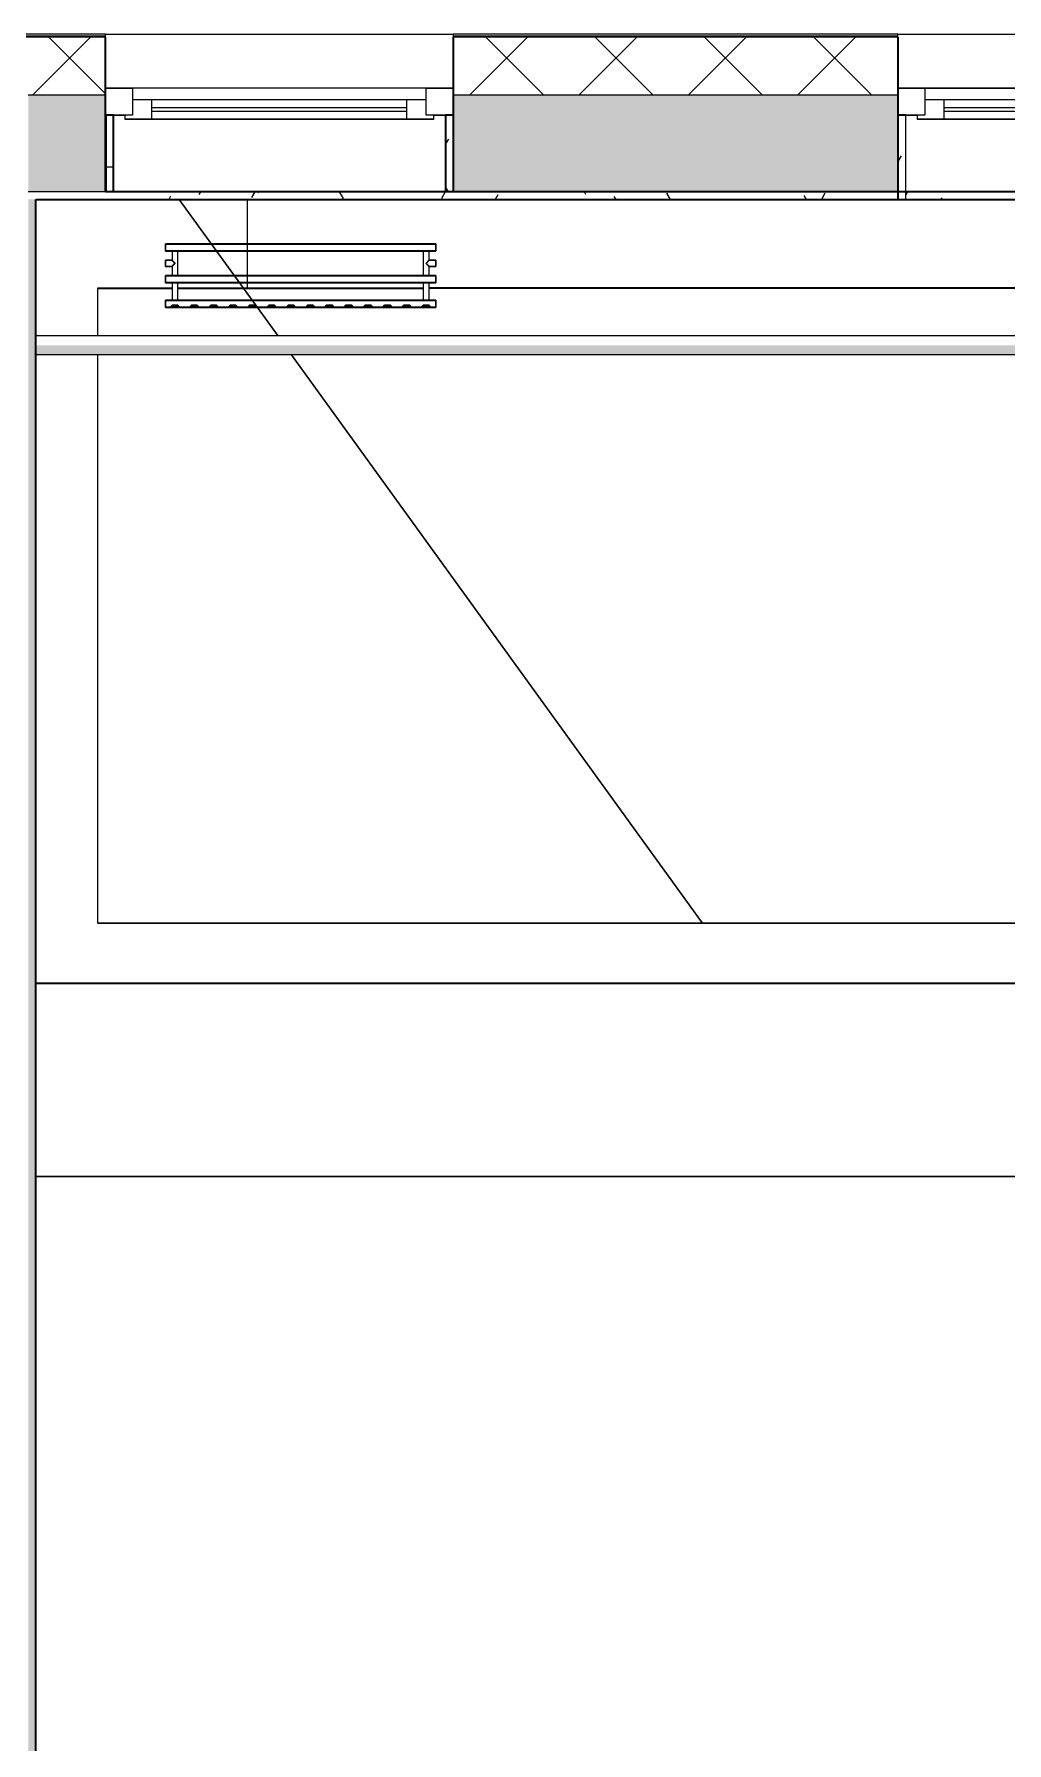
# Model space of a CAD drawing. Header units: millimetres. Extents: x 3914 to 443608, y -156176 to 78197.
# Drawn here: x 286030 to 288547, y -128843 to -124420 of the extents above; entities that cross this region are included whole.
import ezdxf

# ---------------------------------------------------------------- set-up
doc = ezdxf.new("R2010")
doc.units = ezdxf.units.MM
doc.layers.add('A-AREA-PATT-2', color=7, linetype='Continuous', lineweight=5, true_color=0xcde0ef, transparency=1)
for name, color, linetype, lineweight in [('A-FLOR', 7, 'Continuous', 9), ('A-GLAZ', 7, 'Continuous', 9), ('A-GLAZ-1', 7, 'Continuous', 5), ('A-WALL', 7, 'Continuous', 5), ('A-WALL-1', 7, 'Continuous', 35), ('I-WALL', 7, 'Continuous', 5)]:
    doc.layers.add(name, color=color, linetype=linetype, lineweight=lineweight)
doc.layers.add('A-WALL-FNSH-1', color=9, linetype='Continuous', lineweight=5, true_color=0x808080)
doc.layers.add('M-EQPM-1', color=7, linetype='Continuous', lineweight=9, true_color=0xb2b2b2)
pattern_1 = [(0, (174964.42, -145977.62), (243.84, 60.96), [20.117, -162.763, 20.117, -162.763, -975.36]), (0, (174964.42, -145977.62), (243.84, 60.96), [-365.76, 20.117, -345.643, 20.117, -162.763, -426.72]), (0, (174964.42, -145977.62), (243.84, 60.96), [-914.4, 20.117, -101.803, 20.117, -284.683]), (120, (175055.86, -145947.14), (-174.71291, 180.691634), [20.117, -162.763, 20.117, -162.763, -975.36]), (120, (175055.86, -145947.14), (-174.71291, 180.691634), [-365.76, 20.117, -345.643, 20.117, -162.763, -426.72]), (120, (175055.86, -145947.14), (-174.71291, 180.691634), [-914.4, 20.117, -101.803, 20.117, -284.683]), (240, (175086.34, -145825.22), (-69.12709, -241.651634), [20.117, -162.763, 20.117, -162.763, -975.36]), (240, (175086.34, -145825.22), (-69.12709, -241.651634), [-365.76, 20.117, -345.643, 20.117, -162.763, -426.72]), (240, (175086.34, -145825.22), (-69.12709, -241.651634), [-914.4, 20.117, -101.803, 20.117, -284.683])]

# ---------------------------------------------------------------- blocks, each defined once
blk = doc.blocks.new('radiator_prado_classic_z_tip_30_po exemplyaru - Classic Z Тип 30-300-V472-Объем проектирования 2 этажа')
at = {"layer": 'M-EQPM-1'}
for p, q in [((0, 228), (0, 210)), ((700, 228), (0, 228)), ((0, 210), (0, 228)), ((0, 228), (12.5, 228)), ((12.5, 228), (37.5, 228)), ((37.5, 228), (12.5, 228)), ((12.5, 228), (37.5, 228)), ((12.5, 228), (17.5, 223)), ((12.5, 228), (17.5, 223)), ((32.5, 223), (17.5, 223)), ((17.5, 223), (32.5, 223)), ((32.5, 223), (37.5, 228)), ((37.5, 228), (32.5, 223)), ((37.5, 228), (62.5, 228)), ((62.5, 228), (87.5, 228)), ((87.5, 228), (62.5, 228)), ((62.5, 228), (87.5, 228)), ((62.5, 228), (67.5, 223)), ((62.5, 228), (67.5, 223)), ((82.5, 223), (67.5, 223)), ((67.5, 223), (82.5, 223)), ((82.5, 223), (87.5, 228)), ((87.5, 228), (82.5, 223)), ((87.5, 228), (112.5, 228)), ((112.5, 228), (137.5, 228)), ((137.5, 228), (112.5, 228)), ((112.5, 228), (137.5, 228)), ((112.5, 228), (117.5, 223)), ((112.5, 228), (117.5, 223)), ((132.5, 223), (117.5, 223)), ((117.5, 223), (132.5, 223)), ((132.5, 223), (137.5, 228)), ((137.5, 228), (132.5, 223)), ((137.5, 228), (162.5, 228)), ((162.5, 228), (187.5, 228)), ((187.5, 228), (162.5, 228)), ((162.5, 228), (187.5, 228)), ((162.5, 228), (167.5, 223)), ((162.5, 228), (167.5, 223)), ((182.5, 223), (167.5, 223)), ((167.5, 223), (182.5, 223)), ((182.5, 223), (187.5, 228)), ((187.5, 228), (182.5, 223)), ((187.5, 228), (212.5, 228)), ((212.5, 228), (237.5, 228)), ((237.5, 228), (212.5, 228)), ((212.5, 228), (237.5, 228)), ((212.5, 228), (217.5, 223)), ((212.5, 228), (217.5, 223)), ((232.5, 223), (217.5, 223)), ((217.5, 223), (232.5, 223)), ((232.5, 223), (237.5, 228)), ((237.5, 228), (232.5, 223)), ((237.5, 228), (262.5, 228)), ((262.5, 228), (287.5, 228)), ((287.5, 228), (262.5, 228)), ((262.5, 228), (287.5, 228)), ((262.5, 228), (267.5, 223)), ((262.5, 228), (267.5, 223)), ((282.5, 223), (267.5, 223)), ((267.5, 223), (282.5, 223)), ((282.5, 223), (287.5, 228)), ((287.5, 228), (282.5, 223)), ((287.5, 228), (312.5, 228)), ((312.5, 228), (337.5, 228)), ((337.5, 228), (312.5, 228)), ((312.5, 228), (337.5, 228)), ((312.5, 228), (317.5, 223)), ((312.5, 228), (317.5, 223)), ((332.5, 223), (317.5, 223)), ((317.5, 223), (332.5, 223)), ((332.5, 223), (337.5, 228)), ((337.5, 228), (332.5, 223)), ((337.5, 228), (362.5, 228)), ((362.5, 228), (387.5, 228)), ((387.5, 228), (362.5, 228)), ((362.5, 228), (387.5, 228)), ((362.5, 228), (367.5, 223)), ((362.5, 228), (367.5, 223)), ((382.5, 223), (367.5, 223)), ((367.5, 223), (382.5, 223)), ((382.5, 223), (387.5, 228)), ((387.5, 228), (382.5, 223)), ((387.5, 228), (412.5, 228)), ((412.5, 228), (437.5, 228)), ((437.5, 228), (412.5, 228)), ((412.5, 228), (437.5, 228)), ((412.5, 228), (417.5, 223)), ((412.5, 228), (417.5, 223)), ((432.5, 223), (417.5, 223)), ((417.5, 223), (432.5, 223)), ((432.5, 223), (437.5, 228)), ((437.5, 228), (432.5, 223)), ((437.5, 228), (462.5, 228)), ((462.5, 228), (487.5, 228)), ((487.5, 228), (462.5, 228)), ((462.5, 228), (487.5, 228)), ((462.5, 228), (467.5, 223)), ((462.5, 228), (467.5, 223)), ((482.5, 223), (467.5, 223)), ((467.5, 223), (482.5, 223)), ((482.5, 223), (487.5, 228)), ((487.5, 228), (482.5, 223)), ((487.5, 228), (512.5, 228)), ((512.5, 228), (537.5, 228)), ((537.5, 228), (512.5, 228)), ((512.5, 228), (537.5, 228)), ((512.5, 228), (517.5, 223)), ((512.5, 228), (517.5, 223)), ((532.5, 223), (517.5, 223)), ((517.5, 223), (532.5, 223)), ((532.5, 223), (537.5, 228)), ((537.5, 228), (532.5, 223)), ((537.5, 228), (562.5, 228)), ((562.5, 228), (587.5, 228)), ((587.5, 228), (562.5, 228)), ((562.5, 228), (587.5, 228)), ((562.5, 228), (567.5, 223)), ((562.5, 228), (567.5, 223)), ((582.5, 223), (567.5, 223)), ((567.5, 223), (582.5, 223)), ((582.5, 223), (587.5, 228)), ((587.5, 228), (582.5, 223)), ((587.5, 228), (612.5, 228)), ((612.5, 228), (637.5, 228)), ((637.5, 228), (612.5, 228)), ((612.5, 228), (637.5, 228)), ((612.5, 228), (617.5, 223)), ((612.5, 228), (617.5, 223)), ((632.5, 223), (617.5, 223)), ((617.5, 223), (632.5, 223)), ((632.5, 223), (637.5, 228)), ((637.5, 228), (632.5, 223)), ((637.5, 228), (662.5, 228)), ((662.5, 228), (687.5, 228)), ((687.5, 228), (662.5, 228)), ((662.5, 228), (687.5, 228)), ((662.5, 228), (667.5, 223)), ((662.5, 228), (667.5, 223)), ((682.5, 223), (667.5, 223)), ((667.5, 223), (682.5, 223)), ((682.5, 223), (687.5, 228)), ((687.5, 228), (682.5, 223)), ((687.5, 228), (700, 228)), ((700, 210), (700, 228)), ((700, 228), (700, 210)), ((0, 210), (700, 210)), ((17.8, 210), (0, 210)), ((17.5, 210), (17.5, 164)), ((17.5, 210), (17.5, 164)), ((17.8, 210), (17.5, 210)), ((17.5, 210), (17.8, 210)), ((17.8, 210), (17.5, 210)), ((17.5, 210), (32.5, 210)), ((32.2, 210), (17.8, 210)), ((17.8, 210), (23.1, 210)), ((32.2, 210), (17.8, 210)), ((23.1, 210), (28.7, 210)), ((28.7, 210), (31.5, 210)), ((31.5, 210), (32.2, 210)), ((32.5, 210), (32.2, 210)), ((32.2, 210), (32.5, 210)), ((32.5, 210), (32.2, 210)), ((667.8, 210), (32.2, 210)), ((32.5, 164), (32.5, 210)), ((32.5, 164), (32.5, 210)), ((667.5, 210), (667.5, 164)), ((667.5, 210), (667.5, 164)), ((667.8, 210), (667.5, 210)), ((667.5, 210), (682.5, 210)), ((667.8, 210), (667.5, 210)), ((667.5, 210), (667.8, 210)), ((682.2, 210), (667.8, 210)), ((682.2, 210), (667.8, 210)), ((667.8, 210), (682.2, 210)), ((682.5, 210), (682.2, 210)), ((682.5, 210), (682.2, 210)), ((682.2, 210), (682.5, 210)), ((700, 210), (682.2, 210)), ((682.5, 164), (682.5, 210)), ((682.5, 164), (682.5, 210)), ((700, 164), (0, 164)), ((0, 164), (0, 146)), ((0, 146), (0, 164)), ((0, 164), (17.8, 164)), ((0, 146), (700, 146)), ((18.5, 146), (0, 146)), ((17.8, 164), (17.5, 164)), ((17.5, 164), (17.8, 164)), ((17.8, 164), (17.5, 164)), ((17.5, 164), (32.5, 164)), ((17.5, 146), (17.5, 121.5)), ((17.5, 146), (17.5, 121.5)), ((17.5, 146), (18.5, 146)), ((18.5, 146), (17.5, 146)), ((17.5, 146), (18.5, 146)), ((32.5, 146), (17.5, 146)), ((32.2, 164), (17.8, 164)), ((17.8, 164), (32.2, 164)), ((32.2, 164), (17.8, 164)), ((18.5, 146), (31.5, 146)), ((21.2, 146), (18.5, 146)), ((18.5, 146), (32.2, 146)), ((26.9, 146), (21.2, 146)), ((31.5, 146), (26.9, 146)), ((31.5, 146), (32.2, 146)), ((32.2, 146), (31.5, 146)), ((32.5, 164), (32.2, 164)), ((32.2, 164), (32.5, 164)), ((32.5, 164), (32.2, 164)), ((32.2, 164), (667.8, 164)), ((32.2, 146), (32.5, 146)), ((32.5, 146), (32.2, 146)), ((32.2, 146), (32.5, 146)), ((667.8, 146), (32.2, 146)), ((32.5, 82), (32.5, 146)), ((32.5, 82), (32.5, 146)), ((667.8, 164), (667.5, 164)), ((667.5, 164), (682.5, 164)), ((667.8, 164), (667.5, 164)), ((667.5, 164), (667.8, 164)), ((667.5, 146), (667.5, 82)), ((667.5, 146), (667.5, 82)), ((667.5, 146), (667.8, 146)), ((682.5, 146), (667.5, 146)), ((667.5, 146), (667.8, 146)), ((667.8, 146), (667.5, 146)), ((682.2, 164), (667.8, 164)), ((673.1, 164), (667.8, 164)), ((667.8, 164), (682.2, 164)), ((667.8, 146), (681.5, 146)), ((667.8, 146), (681.5, 146)), ((681.5, 146), (667.8, 146)), ((675, 164), (673.1, 164)), ((681.5, 164), (675, 164)), ((682.2, 164), (681.5, 164)), ((681.5, 146), (682.5, 146)), ((681.5, 146), (682.5, 146)), ((682.5, 146), (681.5, 146)), ((700, 146), (681.5, 146)), ((682.5, 164), (682.2, 164)), ((682.5, 164), (682.2, 164)), ((682.2, 164), (682.5, 164)), ((682.2, 164), (700, 164)), ((682.5, 121.5), (682.5, 146)), ((682.5, 121.5), (682.5, 146)), ((700, 146), (700, 164)), ((700, 164), (700, 146)), ((17.5, 121.5), (0, 121.5)), ((17.5, 121.5), (0, 121.5)), ((0, 121.5), (0, 120.5)), ((0, 106.5), (0, 121.5)), ((0, 120.5), (0, 107.5)), ((0, 120.5), (0, 119.3)), ((0, 114), (0, 120.5)), ((0, 120.5), (0, 120.5)), ((0, 119.3), (0, 117.8)), ((0, 117.8), (0, 114)), ((0, 114), (0, 110.3)), ((0, 107.5), (0, 114)), ((0, 110.3), (0, 108.7)), ((0, 108.7), (0, 107.5)), ((0, 107.5), (0, 106.5)), ((0, 107.5), (0, 107.5)), ((0, 106.5), (17.5, 106.5)), ((0, 106.5), (17.5, 106.5)), ((17.5, 106.5), (17.5, 82)), ((17.5, 106.5), (17.5, 82)), ((700, 121.5), (682.5, 121.5)), ((700, 121.5), (682.5, 121.5)), ((682.5, 82), (682.5, 106.5)), ((682.5, 106.5), (700, 106.5)), ((682.5, 82), (682.5, 106.5)), ((682.5, 106.5), (700, 106.5)), ((700, 121.5), (700, 106.5)), ((700, 120.5), (700, 121.5)), ((700, 121.5), (700, 120.5)), ((700, 120.5), (700, 121.5)), ((700, 107.5), (700, 120.5)), ((700, 120.5), (700, 107.5)), ((700, 107.5), (700, 120.5)), ((700, 106.5), (700, 107.5)), ((700, 107.5), (700, 106.5)), ((700, 106.5), (700, 107.5)), ((700, 82), (0, 82)), ((0, 82), (0, 64)), ((0, 64), (0, 82)), ((0, 82), (18.5, 82)), ((700, 64), (0, 64)), ((0, 64), (700, 64)), ((18.5, 82), (17.5, 82)), ((17.5, 82), (18.5, 82)), ((18.5, 82), (17.5, 82)), ((17.5, 82), (32.5, 82)), ((25, 82), (18.5, 82)), ((18.5, 82), (19.7, 82)), ((32.2, 82), (18.5, 82)), ((19.7, 82), (23.1, 82)), ((23.1, 82), (32.2, 82)), ((28.7, 82), (25, 82)), ((30.3, 82), (28.7, 82)), ((31.5, 82), (30.3, 82)), ((32.2, 82), (31.5, 82)), ((32.5, 82), (32.2, 82)), ((32.2, 82), (32.5, 82)), ((32.5, 82), (32.2, 82)), ((32.2, 82), (667.8, 82)), ((667.8, 82), (667.5, 82)), ((667.5, 82), (682.5, 82)), ((667.8, 82), (667.5, 82)), ((667.5, 82), (667.8, 82)), ((681.5, 82), (667.8, 82)), ((681.5, 82), (667.8, 82)), ((667.8, 82), (681.5, 82)), ((682.5, 82), (681.5, 82)), ((682.5, 82), (681.5, 82)), ((681.5, 82), (682.5, 82)), ((681.5, 82), (700, 82)), ((700, 64), (700, 82)), ((700, 82), (700, 64))]:
    blk.add_line(p, q, dxfattribs=at)
for points, knots in [([(18.5, 120.5), (18.4, 120.6), (18.3, 120.7), (18.1, 120.9), (17.9, 121.1), (17.8, 121.2), (17.7, 121.3), (17.5, 121.5), (17.5, 121.5), (17.5, 121.5)], [0.7142857, 0.7142857, 0.7142857, 0.7142857, 0.75, 0.7857143, 0.8214286, 0.8571429, 0.8928571, 0.9285714, 1, 1, 1, 1]), ([(17.5, 121.5), (17.5, 121.5), (17.5, 121.5), (17.7, 121.3), (17.8, 121.2), (17.9, 121.1), (18.1, 120.9), (18.3, 120.7), (18.4, 120.6), (18.5, 120.5)], [0, 0, 0, 0, 0.0714286, 0.1071429, 0.1428571, 0.1785714, 0.2142857, 0.25, 0.2857143, 0.2857143, 0.2857143, 0.2857143]), ([(17.5, 121.5), (17.5, 121.5), (17.5, 121.5), (17.7, 121.3), (17.8, 121.2), (17.9, 121.1), (18.1, 120.9), (18.3, 120.7), (18.4, 120.6), (18.5, 120.5)], [0, 0, 0, 0, 0.0714286, 0.1071429, 0.1428571, 0.1785714, 0.2142857, 0.25, 0.2857143, 0.2857143, 0.2857143, 0.2857143]), ([(25, 114), (24.5, 114.5), (23.6, 115.4), (22.4, 116.6), (21.6, 117.4), (21.1, 117.9), (20.8, 118.2), (20.5, 118.5), (20.2, 118.8), (19.8, 119.1), (19.6, 119.4), (19.3, 119.7), (19, 120), (18.7, 120.3), (18.5, 120.5), (18.3, 120.7), (18.1, 120.9), (17.9, 121.1), (17.8, 121.2), (17.7, 121.3), (17.5, 121.5), (17.5, 121.5), (17.5, 121.5)], [0, 0, 0, 0, 0.142857, 0.285714, 0.357143, 0.392857, 0.428571, 0.464286, 0.5, 0.535714, 0.571429, 0.607143, 0.642857, 0.678571, 0.714286, 0.75, 0.785714, 0.821429, 0.857143, 0.892857, 0.928571, 1, 1, 1, 1]), ([(17.5, 106.5), (17.5, 106.5), (17.5, 106.5), (17.7, 106.7), (17.8, 106.8), (17.9, 106.9), (18.1, 107.1), (18.3, 107.3), (18.5, 107.5), (18.7, 107.7), (19, 108), (19.3, 108.3), (19.6, 108.6), (19.8, 108.9), (20.3, 109.3), (20.7, 109.7), (21.1, 110.1), (21.6, 110.6), (22.4, 111.4), (23.6, 112.6), (24.5, 113.5), (25, 114)], [0, 0, 0, 0, 0.071429, 0.107143, 0.142857, 0.178571, 0.214286, 0.25, 0.285714, 0.321429, 0.357143, 0.392857, 0.428571, 0.464286, 0.5, 0.571429, 0.607143, 0.642857, 0.714286, 0.857143, 1, 1, 1, 1]), ([(17.5, 106.5), (17.5, 106.5), (17.5, 106.5), (17.7, 106.7), (17.8, 106.8), (17.9, 106.9), (18.1, 107.1), (18.3, 107.3), (18.4, 107.4), (18.5, 107.5)], [0, 0, 0, 0, 0.0714286, 0.1071429, 0.1428571, 0.1785714, 0.2142857, 0.25, 0.2857143, 0.2857143, 0.2857143, 0.2857143]), ([(18.5, 107.5), (18.4, 107.4), (18.3, 107.3), (18.1, 107.1), (17.9, 106.9), (17.8, 106.8), (17.7, 106.7), (17.5, 106.5), (17.5, 106.5), (17.5, 106.5)], [0.7142857, 0.7142857, 0.7142857, 0.7142857, 0.75, 0.7857143, 0.8214286, 0.8571429, 0.8928571, 0.9285714, 1, 1, 1, 1]), ([(18.5, 107.5), (18.4, 107.4), (18.3, 107.3), (18.1, 107.1), (17.9, 106.9), (17.8, 106.8), (17.7, 106.7), (17.5, 106.5), (17.5, 106.5), (17.5, 106.5)], [0.7142857, 0.7142857, 0.7142857, 0.7142857, 0.75, 0.7857143, 0.8214286, 0.8571429, 0.8928571, 0.9285714, 1, 1, 1, 1]), ([(22.1, 116.9), (21.9, 117.1), (21.6, 117.4), (21.1, 117.9), (20.8, 118.2), (20.5, 118.5), (20.2, 118.8), (19.9, 119.2), (19.7, 119.3), (19.6, 119.4)], [0.2857143, 0.2857143, 0.2857143, 0.2857143, 0.3571429, 0.3928571, 0.4285714, 0.4642857, 0.5, 0.5357143, 0.5714286, 0.5714286, 0.5714286, 0.5714286]), ([(19.6, 119.4), (19.7, 119.3), (19.9, 119.2), (20.3, 118.7), (20.7, 118.3), (21.1, 117.9), (21.6, 117.4), (21.9, 117.1), (22.1, 116.9)], [0.4285714, 0.4285714, 0.4285714, 0.4285714, 0.4642857, 0.5, 0.5714286, 0.6071429, 0.6428571, 0.7142857, 0.7142857, 0.7142857, 0.7142857]), ([(19.6, 119.4), (19.7, 119.3), (19.8, 119.1), (20.3, 118.7), (20.7, 118.3), (21.1, 117.9), (21.6, 117.4), (21.9, 117.1), (22.1, 116.9)], [0.4285714, 0.4285714, 0.4285714, 0.4285714, 0.4642857, 0.5, 0.5714286, 0.6071429, 0.6428571, 0.7142857, 0.7142857, 0.7142857, 0.7142857]), ([(19.6, 108.6), (19.7, 108.7), (19.9, 108.8), (20.3, 109.3), (20.7, 109.7), (21.1, 110.1), (21.6, 110.6), (21.9, 110.9), (22.1, 111.1)], [0.4285714, 0.4285714, 0.4285714, 0.4285714, 0.4642857, 0.5, 0.5714286, 0.6071429, 0.6428571, 0.7142857, 0.7142857, 0.7142857, 0.7142857]), ([(22.1, 111.1), (21.9, 110.9), (21.6, 110.6), (21.1, 110.1), (20.8, 109.8), (20.5, 109.5), (20.2, 109.2), (19.8, 108.9), (19.7, 108.7), (19.6, 108.6)], [0.2857143, 0.2857143, 0.2857143, 0.2857143, 0.3571429, 0.3928571, 0.4285714, 0.4642857, 0.5, 0.5357143, 0.5714286, 0.5714286, 0.5714286, 0.5714286]), ([(22.1, 111.1), (21.9, 110.9), (21.6, 110.6), (21.1, 110.1), (20.9, 109.9), (20.8, 109.8)], [0.2857143, 0.2857143, 0.2857143, 0.2857143, 0.3571429, 0.3928571, 0.4285714, 0.4285714, 0.4285714, 0.4285714]), ([(675, 114), (675.5, 114.5), (676.4, 115.4), (677.6, 116.6), (678.4, 117.4), (678.9, 117.9), (679.2, 118.2), (679.5, 118.5), (679.8, 118.8), (680.1, 119.2), (680.4, 119.4), (680.7, 119.7), (681, 120), (681.3, 120.3), (681.5, 120.5), (681.7, 120.7), (681.9, 120.9), (682.1, 121.1), (682.2, 121.2), (682.3, 121.3), (682.5, 121.5), (682.5, 121.5), (682.5, 121.5)], [0, 0, 0, 0, 0.142857, 0.285714, 0.357143, 0.392857, 0.428571, 0.464286, 0.5, 0.535714, 0.571429, 0.607143, 0.642857, 0.678571, 0.714286, 0.75, 0.785714, 0.821429, 0.857143, 0.892857, 0.928571, 1, 1, 1, 1]), ([(682.5, 106.5), (682.5, 106.5), (682.5, 106.5), (682.3, 106.7), (682.2, 106.8), (682.1, 106.9), (681.9, 107.1), (681.7, 107.3), (681.5, 107.5), (681.3, 107.7), (681, 108), (680.7, 108.3), (680.4, 108.6), (680.1, 108.8), (679.7, 109.3), (679.3, 109.7), (678.9, 110.1), (678.4, 110.6), (677.6, 111.4), (676.4, 112.6), (675.5, 113.5), (675, 114)], [0, 0, 0, 0, 0.071429, 0.107143, 0.142857, 0.178571, 0.214286, 0.25, 0.285714, 0.321429, 0.357143, 0.392857, 0.428571, 0.464286, 0.5, 0.571429, 0.607143, 0.642857, 0.714286, 0.857143, 1, 1, 1, 1]), ([(680.4, 119.4), (680.3, 119.3), (680.1, 119.2), (679.7, 118.7), (679.3, 118.3), (678.9, 117.9), (678.4, 117.4), (678.1, 117.1), (677.9, 116.9)], [0.4285714, 0.4285714, 0.4285714, 0.4285714, 0.4642857, 0.5, 0.5714286, 0.6071429, 0.6428571, 0.7142857, 0.7142857, 0.7142857, 0.7142857]), ([(677.9, 116.9), (678.1, 117.1), (678.4, 117.4), (678.9, 117.9), (679.2, 118.2), (679.5, 118.5), (679.8, 118.8), (680.1, 119.2), (680.3, 119.3), (680.4, 119.4)], [0.2857143, 0.2857143, 0.2857143, 0.2857143, 0.3571429, 0.3928571, 0.4285714, 0.4642857, 0.5, 0.5357143, 0.5714286, 0.5714286, 0.5714286, 0.5714286]), ([(679.2, 118.2), (679.1, 118.1), (678.9, 117.9), (678.4, 117.4), (678.1, 117.1), (677.9, 116.9)], [0.5714286, 0.5714286, 0.5714286, 0.5714286, 0.6071429, 0.6428571, 0.7142857, 0.7142857, 0.7142857, 0.7142857]), ([(677.9, 111.1), (678.1, 110.9), (678.4, 110.6), (678.9, 110.1), (679.2, 109.8), (679.5, 109.5), (679.8, 109.2), (680.1, 108.8), (680.3, 108.7), (680.4, 108.6)], [0.2857143, 0.2857143, 0.2857143, 0.2857143, 0.3571429, 0.3928571, 0.4285714, 0.4642857, 0.5, 0.5357143, 0.5714286, 0.5714286, 0.5714286, 0.5714286]), ([(677.9, 111.1), (678.1, 110.9), (678.4, 110.6), (678.9, 110.1), (679.2, 109.8), (679.5, 109.5), (679.8, 109.2), (680.1, 108.8), (680.3, 108.7), (680.4, 108.6)], [0.2857143, 0.2857143, 0.2857143, 0.2857143, 0.3571429, 0.3928571, 0.4285714, 0.4642857, 0.5, 0.5357143, 0.5714286, 0.5714286, 0.5714286, 0.5714286]), ([(680.4, 108.6), (680.3, 108.7), (680.1, 108.8), (679.7, 109.3), (679.3, 109.7), (678.9, 110.1), (678.4, 110.6), (678.1, 110.9), (677.9, 111.1)], [0.4285714, 0.4285714, 0.4285714, 0.4285714, 0.4642857, 0.5, 0.5714286, 0.6071429, 0.6428571, 0.7142857, 0.7142857, 0.7142857, 0.7142857]), ([(680.4, 119.4), (680.3, 119.3), (680.1, 119.2), (679.7, 118.7), (679.4, 118.4), (679.2, 118.2)], [0.4285714, 0.4285714, 0.4285714, 0.4285714, 0.4642857, 0.5, 0.5714286, 0.5714286, 0.5714286, 0.5714286]), ([(682.5, 121.5), (682.5, 121.5), (682.5, 121.5), (682.3, 121.3), (682.2, 121.2), (682.1, 121.1), (681.9, 120.9), (681.7, 120.7), (681.6, 120.6), (681.5, 120.5)], [0, 0, 0, 0, 0.0714286, 0.1071429, 0.1428571, 0.1785714, 0.2142857, 0.25, 0.2857143, 0.2857143, 0.2857143, 0.2857143]), ([(682.5, 121.5), (682.5, 121.5), (682.5, 121.5), (682.3, 121.3), (682.2, 121.2), (682.1, 121.1), (681.9, 120.9), (681.7, 120.7), (681.6, 120.6), (681.5, 120.5)], [0, 0, 0, 0, 0.0714286, 0.1071429, 0.1428571, 0.1785714, 0.2142857, 0.25, 0.2857143, 0.2857143, 0.2857143, 0.2857143]), ([(681.5, 120.5), (681.6, 120.6), (681.7, 120.7), (681.9, 120.9), (682.1, 121.1), (682.2, 121.2), (682.3, 121.3), (682.5, 121.5), (682.5, 121.5), (682.5, 121.5)], [0.7142857, 0.7142857, 0.7142857, 0.7142857, 0.75, 0.7857143, 0.8214286, 0.8571429, 0.8928571, 0.9285714, 1, 1, 1, 1]), ([(681.5, 107.5), (681.6, 107.4), (681.7, 107.3), (681.9, 107.1), (682.1, 106.9), (682.2, 106.8), (682.3, 106.7), (682.5, 106.5), (682.5, 106.5), (682.5, 106.5)], [0.7142857, 0.7142857, 0.7142857, 0.7142857, 0.75, 0.7857143, 0.8214286, 0.8571429, 0.8928571, 0.9285714, 1, 1, 1, 1]), ([(681.5, 107.5), (681.6, 107.4), (681.7, 107.3), (681.9, 107.1), (682.1, 106.9), (682.2, 106.8), (682.3, 106.7), (682.5, 106.5), (682.5, 106.5), (682.5, 106.5)], [0.7142857, 0.7142857, 0.7142857, 0.7142857, 0.75, 0.7857143, 0.8214286, 0.8571429, 0.8928571, 0.9285714, 1, 1, 1, 1]), ([(682.5, 106.5), (682.5, 106.5), (682.5, 106.5), (682.3, 106.7), (682.2, 106.8), (682.1, 106.9), (681.9, 107.1), (681.7, 107.3), (681.6, 107.4), (681.5, 107.5)], [0, 0, 0, 0, 0.0714286, 0.1071429, 0.1428571, 0.1785714, 0.2142857, 0.25, 0.2857143, 0.2857143, 0.2857143, 0.2857143])]:
    blk.add_open_spline(points, degree=3, knots=knots, dxfattribs=at)
for points in [[(19.6, 119.4), (19.5, 119.5), (19.3, 119.7), (19, 120), (18.7, 120.3), (18.6, 120.4), (18.5, 120.5)], [(18.5, 120.5), (18.6, 120.4), (18.7, 120.3), (19, 120), (19.3, 119.7), (19.5, 119.5), (19.6, 119.4)], [(18.5, 120.5), (18.6, 120.4), (18.7, 120.3), (19, 120), (19.3, 119.7), (19.5, 119.5), (19.6, 119.4)], [(18.5, 107.5), (18.6, 107.6), (18.7, 107.7), (19, 108), (19.3, 108.3), (19.5, 108.5), (19.6, 108.6)], [(19.6, 108.6), (19.5, 108.5), (19.3, 108.3), (19, 108), (18.7, 107.7), (18.6, 107.6), (18.5, 107.5)], [(19.6, 108.6), (19.5, 108.5), (19.3, 108.3), (19, 108), (18.7, 107.7), (18.6, 107.6), (18.5, 107.5)], [(20.8, 109.8), (20.7, 109.7), (20.5, 109.5), (20.2, 109.2), (19.9, 108.8), (19.7, 108.7), (19.6, 108.6)], [(23.6, 115.4), (23.1, 115.9), (22.6, 116.4), (22.1, 116.9)], [(22.1, 116.9), (22.6, 116.4), (23.6, 115.4), (24.5, 114.5), (25, 114)], [(22.1, 116.9), (22.6, 116.4), (23.6, 115.4), (24.5, 114.5), (25, 114)], [(25, 114), (24.5, 113.5), (23.6, 112.6), (22.6, 111.6), (22.1, 111.1)], [(25, 114), (24.5, 113.5), (23.6, 112.6), (22.6, 111.6), (22.1, 111.1)], [(22.1, 111.1), (22.6, 111.6), (23.1, 112.1), (23.6, 112.6)], [(25, 114), (24.5, 114.5), (24, 115), (23.6, 115.4)], [(23.6, 112.6), (24, 113), (24.5, 113.5), (25, 114)], [(677.9, 116.9), (677.4, 116.4), (676.4, 115.4), (675.5, 114.5), (675, 114)], [(677.9, 116.9), (677.4, 116.4), (676.4, 115.4), (675.5, 114.5), (675, 114)], [(675, 114), (675.5, 114.5), (676.4, 115.4), (677.4, 116.4), (677.9, 116.9)], [(675, 114), (675.5, 113.5), (676.4, 112.6), (677.4, 111.6), (677.9, 111.1)], [(675, 114), (675.5, 113.5), (676.4, 112.6), (677.4, 111.6), (677.9, 111.1)], [(677.9, 111.1), (677.4, 111.6), (676.4, 112.6), (675.5, 113.5), (675, 114)], [(681.5, 120.5), (681.4, 120.4), (681.3, 120.3), (681, 120), (680.7, 119.7), (680.5, 119.5), (680.4, 119.4)], [(681.5, 120.5), (681.4, 120.4), (681.3, 120.3), (681, 120), (680.7, 119.7), (680.5, 119.5), (680.4, 119.4)], [(680.4, 119.4), (680.5, 119.5), (680.7, 119.7), (681, 120), (681.3, 120.3), (681.4, 120.4), (681.5, 120.5)], [(680.4, 108.6), (680.5, 108.5), (680.7, 108.3), (681, 108), (681.3, 107.7), (681.4, 107.6), (681.5, 107.5)], [(680.4, 108.6), (680.5, 108.5), (680.7, 108.3), (681, 108), (681.3, 107.7), (681.4, 107.6), (681.5, 107.5)], [(681.5, 107.5), (681.4, 107.6), (681.3, 107.7), (681, 108), (680.7, 108.3), (680.5, 108.5), (680.4, 108.6)]]:
    blk.add_open_spline(points, degree=3, dxfattribs=at)
blk = doc.blocks.new('120_Окно_СКБ_1Ст - 120_Окно_СКБ_1Ст 900х2500_h_ с форточкой-V300-Объем проектирования 2 этажа')
at = {"layer": 'A-GLAZ'}
for p, q in [((-450, -127), (-450, -57)), ((-450, -57), (-380, -57)), ((-380, -57), (-380, -127)), ((380, -87), (-380, -87)), ((-380, -87), (-380, -127)), ((-330, -137), (-330, -87)), ((330, -137), (330, -87)), ((380, -127), (380, -57)), ((380, -57), (450, -57)), ((380, -127), (380, -87)), ((450, -57), (450, -127)), ((-380, -127), (-450, -127)), ((-380, -127), (-400, -127)), ((-400, -127), (-400, -137)), ((450, -127), (380, -127)), ((400, -127), (380, -127)), ((400, -137), (400, -127)), ((-400, -137), (400, -137)), ((400, -137), (-400, -137))]:
    blk.add_line(p, q, dxfattribs=at)
at = {"layer": 'A-GLAZ-1'}
for p, q in [((450, -57), (-450, -57)), ((-429.6, -127), (-400, -127)), ((-330, -107), (330, -107)), ((330, -117), (-330, -117)), ((400, -127), (430.4, -127))]:
    blk.add_line(p, q, dxfattribs=at)
blk = doc.blocks.new('120_Окно_СКБ_2Ст_Фрамуга сверху - 120_Окно_СКБ_2Ст_2300х2500_h_ ДОО-23103760-Объем проектирования 2 этажа')
at = {"layer": 'A-GLAZ'}
for p, q in [((-1150, -127), (-1150, -57)), ((-1150, -57), (-1080, -57)), ((-1080, -57), (-1080, -127)), ((520, -87), (-1080, -87)), ((-1080, -87), (-1080, -127)), ((-1030, -137), (-1030, -87)), ((470, -137), (470, -87)), ((520, -127), (520, -57)), ((520, -57), (590, -57)), ((520, -127), (520, -87)), ((590, -57), (590, -127)), ((1080, -87), (590, -87)), ((590, -87), (590, -127)), ((640, -137), (640, -87)), ((1030, -137), (1030, -87)), ((1080, -127), (1080, -57)), ((1080, -57), (1150, -57)), ((1080, -127), (1080, -87)), ((1150, -57), (1150, -127)), ((-1080, -127), (-1150, -127)), ((-1080, -127), (-1100, -127)), ((-1100, -127), (-1100, -137)), ((590, -127), (520, -127)), ((540, -127), (520, -127)), ((540, -137), (540, -127)), ((590, -127), (570, -127)), ((570, -127), (570, -137)), ((1150, -127), (1080, -127)), ((1100, -127), (1080, -127)), ((1100, -137), (1100, -127)), ((-1100, -137), (540, -137)), ((540, -137), (-1100, -137)), ((570, -137), (1100, -137)), ((1100, -137), (570, -137))]:
    blk.add_line(p, q, dxfattribs=at)
at = {"layer": 'A-GLAZ-1'}
for p, q in [((1150, -57), (-1150, -57)), ((-1080, -57), (1080, -57)), ((-1130, -127), (-1100, -127)), ((-1030, -107), (470, -107)), ((470, -117), (-1030, -117)), ((540, -127), (570, -127)), ((540, -127), (570, -127)), ((640, -107), (1030, -107)), ((1030, -117), (640, -117)), ((1100, -127), (1130, -127))]:
    blk.add_line(p, q, dxfattribs=at)

msp = doc.modelspace()

# ---------------------------------------------------------------- hatches: boundary and pattern name
at = {"layer": 'A-AREA-PATT-2'}
h = msp.add_hatch(color=256, dxfattribs=at)
h.paths.add_polyline_path([(287100.3, -125249.6), (290314.4, -125248.6), (290314.4, -125224.6), (286035.4, -125225.3), (286035.4, -125249.6), (286739, -125249.6)])
h.paths.add_polyline_path([(294327.7, -125248.6), (295094.1, -125247.6), (295094.1, -125223.6), (293500.9, -125223.6), (293501.2, -125248.6), (294084.7, -125248.6)])
h.paths.add_polyline_path([(293072.6, -125248.6), (293099.4, -125247.6), (293099.4, -125223.6), (291085.4, -125224.5), (291085.4, -125248.6), (292882.2, -125248.6)])
at = {"layer": 'A-WALL'}
h = msp.add_hatch(dxfattribs=at)
h.set_pattern_fill('FP_24', color=256, style=0, pattern_type=2)
h.set_pattern_definition([(45, (174964.42, -145977.62), (-141.42136, 141.42136), []), (135, (174964.42, -145977.62), (-141.42136, -141.42136), [])])
h.paths.add_polyline_path([(285314.4, -124577.6), (286214.4, -124577.6), (286214.4, -124427.6), (284914.9, -124427.6), (284914.9, -124577.6)])
h.paths.add_polyline_path([(280514.6, -124577.6), (281814.9, -124577.6), (281814.9, -124427.6), (280514.6, -124427.6)])
h.paths.add_polyline_path([(284014.9, -124577.6), (284014.9, -124427.6), (282714.9, -124427.6), (282714.9, -124577.6), (283486.7, -124577.6)])
h.paths.add_polyline_path([(278214.6, -124577.6), (278214.6, -124427.6), (277014.4, -124427.6), (277014.4, -124577.6)])
h.paths.add_polyline_path([(276039.4, -124577.6), (276114.4, -124577.6), (276114.4, -124427.6), (271574.4, -124427.6), (271574.4, -124577.6), (275829.4, -124577.6)])
h.paths.add_polyline_path([(268274.4, -124577.6), (268274.4, -124427.6), (268024.4, -124427.6), (268024.4, -124577.6)])
h.paths.add_polyline_path([(292882.2, -124577.6), (294214.6, -124577.6), (294214.6, -124427.6), (292864.9, -124427.6), (292864.9, -124577.6)])
h.paths.add_polyline_path([(290714, -124577.6), (291964.9, -124577.6), (291964.9, -124427.6), (290564.9, -124427.6), (290564.9, -124577.6)])
h.paths.add_polyline_path([(287114.4, -124577.6), (288264.9, -124577.6), (288264.9, -124427.6), (287114.4, -124427.6)])
h.paths.add_polyline_path([(299794.4, -124577.6), (300194.4, -124577.6), (300194.4, -124427.6), (295114.6, -124427.6), (295114.6, -124577.6), (298664.1, -124577.6)])
at = {"layer": 'I-WALL'}
h = msp.add_hatch(dxfattribs=at)
h.set_pattern_fill('FP_1', color=256, style=0, pattern_type=2)
h.set_pattern_definition([(45, (174964.42, -145977.62), (-114.04925, 114.04925), []), (45, (175078.47, -145977.62), (-114.04925, 114.04925), [201.612, -40.322, 6.706, -33.617])])
h.paths.add_polyline_path([(285314.4, -124827.6), (285314.4, -124577.6), (284914.9, -124577.6), (284914.9, -124827.6), (285309.5, -124827.6)])
h.paths.add_polyline_path([(283486.7, -124827.6), (284014.9, -124827.6), (284014.9, -124577.6), (282714.9, -124577.6), (282714.9, -124827.6), (283434.4, -124827.6)])
h.paths.add_polyline_path([(275536.6, -124827.6), (275544.4, -124827.6), (275544.4, -124577.6), (275524.4, -124577.6), (275524.4, -124827.6)])
h.paths.add_polyline_path([(296174.4, -124827.6), (296174.4, -124577.6), (295814.4, -124577.6), (295814.4, -124827.6)])
h.paths.add_polyline_path([(275764.4, -124827.6), (276114.4, -124827.6), (276114.4, -124577.6), (275764.4, -124577.6), (275764.4, -124585.9)])
h.paths.add_polyline_path([(294214.6, -124827.6), (294214.6, -124577.6), (292864.9, -124577.6), (292864.9, -124827.6), (293604.9, -124827.6)])
h.paths.add_polyline_path([(291964.9, -124827.6), (291964.9, -124577.6), (291064.9, -124577.6), (291064.9, -124827.6), (291436.7, -124827.6)])
h.paths.add_polyline_path([(278214.6, -124827.6), (278214.6, -124577.6), (277014.4, -124577.6), (277014.4, -124827.6)])
h.paths.add_polyline_path([(287114.4, -124827.6), (288264.9, -124827.6), (288264.9, -124577.6), (287114.4, -124577.6)])
h.paths.add_polyline_path([(281014.4, -124827.6), (281814.9, -124827.6), (281814.9, -124577.6), (281014.4, -124577.6)])
h.paths.add_polyline_path([(286014.4, -124827.6), (286214.4, -124827.6), (286214.4, -124577.6), (286014.4, -124577.6), (286014.4, -124702.6)])
h = msp.add_hatch(dxfattribs=at)
h.set_pattern_fill('FP_191', color=256, style=0, pattern_type=2)
h.set_pattern_definition(pattern_1)
h.paths.add_polyline_path([(286234.9, -124827.6), (286234.9, -124629.6), (286214.9, -124629.6), (286214.9, -124827.6)])
h = msp.add_hatch(dxfattribs=at)
h.set_pattern_fill('FP_191', color=256, style=0, pattern_type=2)
h.set_pattern_definition(pattern_1)
h.paths.add_polyline_path([(287114.4, -124827.6), (287114.4, -124629.6), (287094.9, -124629.6), (287094.9, -124827.6), (287100.3, -124827.6)])
h = msp.add_hatch(dxfattribs=at)
h.set_pattern_fill('FP_191', color=256, style=0, pattern_type=2)
h.set_pattern_definition(pattern_1)
h.paths.add_polyline_path([(288284.9, -124827.6), (288284.9, -124629.6), (288264.9, -124629.6), (288264.9, -124827.6)])
h = msp.add_hatch(dxfattribs=at)
h.set_pattern_fill('FP_191', color=256, style=0, pattern_type=2)
h.set_pattern_definition(pattern_1)
h.paths.add_polyline_path([(290452.9, -124847.6), (290544.9, -124847.6), (290544.9, -124837.6), (290389.9, -124827.6), (286014.4, -124827.6), (286037.9, -124847.6), (290352.6, -124847.6)])
h.paths.add_polyline_path([(286014.4, -124847.6), (286034.4, -124847.6), (286014.4, -124827.6)])
h = msp.add_hatch(dxfattribs=at)
h.set_pattern_fill('FP_191', color=256, style=0, pattern_type=2)
h.set_pattern_definition(pattern_1)
h.paths.add_polyline_path([(286023.8, -132377.6), (286034.4, -132377.6), (286034.4, -124847.6), (286014.4, -124847.6), (286014.4, -132377.6)])

# ---------------------------------------------------------------- linework, layer by layer
at = {"layer": 'A-FLOR'}
for p, q in [((286404.7, -124846.7), (286659.4, -125198.7)), ((286404.7, -124847.6), (286659.4, -125199.6)), ((286581.3, -124846.7), (286581.3, -125076.7)), ((286581.3, -124847.6), (286581.3, -125077.6)), ((286194.4, -125198.7), (286194.4, -125076.7)), ((286194.4, -125076.7), (286387.2, -125076.7)), ((286194.4, -125199.6), (286194.4, -125077.6)), ((286194.4, -125077.6), (286387.2, -125077.6)), ((286401.7, -125076.7), (287037.2, -125076.7)), ((286401.7, -125077.6), (287037.2, -125077.6)), ((288682.6, -125076.7), (287051.7, -125076.7)), ((288682.6, -125077.6), (287051.7, -125077.6)), ((286194.4, -126719.7), (286194.4, -125248.7)), ((286194.4, -126720.6), (286194.4, -125249.6)), ((287759.7, -126719.7), (286695.5, -125248.7)), ((287759.7, -126720.6), (286695.5, -125249.6)), ((286194.4, -126719.7), (296154.4, -126719.7)), ((286194.4, -126720.6), (296154.4, -126720.6)), ((290564.9, -126876.7), (286034.4, -126876.7)), ((290564.9, -126877.6), (286034.4, -126877.6)), ((291064.9, -127376.7), (286034.4, -127376.7)), ((291064.9, -127377.6), (286034.4, -127377.6))]:
    msp.add_line(p, q, dxfattribs=at)
at = {"layer": 'A-WALL'}
for p, q in [((286214.4, -124424.6), (284914.9, -124424.6)), ((286214.4, -124419.6), (287114.4, -124419.6)), ((288264.9, -124424.6), (287114.4, -124424.6)), ((288264.9, -124419.6), (290564.9, -124419.6)), ((286214.4, -124427.6), (284914.9, -124427.6)), ((288264.9, -124427.6), (287114.4, -124427.6)), ((286214.4, -124577.6), (286014.4, -124577.6)), ((288264.9, -124577.6), (287114.4, -124577.6)), ((286214.4, -124827.6), (286014.4, -124827.6))]:
    msp.add_line(p, q, dxfattribs=at)
at = {"layer": 'A-WALL-1'}
for p, q in [((286214.4, -124827.6), (286214.4, -124427.6)), ((287114.4, -124427.6), (287114.4, -124827.6)), ((288264.9, -124427.6), (288264.9, -124847.6)), ((286234.9, -124629.6), (286214.9, -124629.6)), ((286214.9, -124629.6), (286214.9, -124827.6)), ((286234.9, -124827.6), (286234.9, -124629.6)), ((287114.9, -124629.6), (287094.9, -124629.6)), ((287094.9, -124629.6), (287094.9, -124827.6)), ((287114.9, -124827.6), (287114.9, -124629.6)), ((288284.9, -124629.6), (288264.9, -124629.6)), ((286034.4, -124847.6), (290544.9, -124847.6)), ((286034.4, -132377.6), (286034.4, -124847.6)), ((290327.4, -124827.6), (286214.4, -124827.6))]:
    msp.add_line(p, q, dxfattribs=at)
at = {"layer": 'A-WALL-FNSH-1'}
for p, q in [((286214.4, -124419.6), (284914.9, -124419.6)), ((286214.4, -124427.6), (286214.4, -124419.6)), ((288264.9, -124419.6), (287114.4, -124419.6)), ((287114.4, -124419.6), (287114.4, -124427.6)), ((288264.9, -124427.6), (288264.9, -124419.6)), ((286235.9, -124629.6), (286234.9, -124629.6)), ((286235.9, -124827.6), (286235.9, -124629.6)), ((287094.9, -124629.6), (287093.9, -124629.6)), ((287093.9, -124629.6), (287093.9, -124827.6)), ((288285.9, -124629.6), (288284.9, -124629.6)), ((288284.9, -124629.6), (288284.9, -124848.6)), ((288285.9, -124848.6), (288285.9, -124629.6)), ((286035.4, -132377.6), (286035.4, -124848.6)), ((286035.4, -124848.6), (286214.4, -124848.6)), ((286214.4, -124848.6), (286214.4, -124847.6)), ((287114.4, -124847.6), (287114.4, -124848.6)), ((287114.4, -124848.6), (288264.9, -124848.6)), ((288264.9, -124848.6), (288264.9, -124847.6))]:
    msp.add_line(p, q, dxfattribs=at)
at = {"layer": 'I-WALL'}
for p, q in [((287114.4, -124848.6), (286214.4, -124848.6)), ((290314.9, -124848.6), (288264.9, -124848.6)), ((286035.4, -125199.6), (290314.9, -125199.6)), ((290314.9, -125249.6), (286035.4, -125249.6))]:
    msp.add_line(p, q, dxfattribs=at)

# ---------------------------------------------------------------- block references
at = {"layer": 'A-GLAZ', "color": 3}
for name, p in [('120_Окно_СКБ_1Ст - 120_Окно_СКБ_1Ст 900х2500_h_ с форточкой-V300-Объем проектирования 2 этажа', (286664.4, -124502.6)), ('120_Окно_СКБ_2Ст_Фрамуга сверху - 120_Окно_СКБ_2Ст_2300х2500_h_ ДОО-23103760-Объем проектирования 2 этажа', (289414.9, -124502.6))]:
    msp.add_blockref(name, p, dxfattribs=at)
at = {"layer": 'M-EQPM-1', "rotation": 180}
for p in [(287069.4, -124898.4), (287069.4, -124899.3)]:
    msp.add_blockref('radiator_prado_classic_z_tip_30_po exemplyaru - Classic Z Тип 30-300-V472-Объем проектирования 2 этажа', p, dxfattribs=at)

doc.saveas('drawing.dxf')
